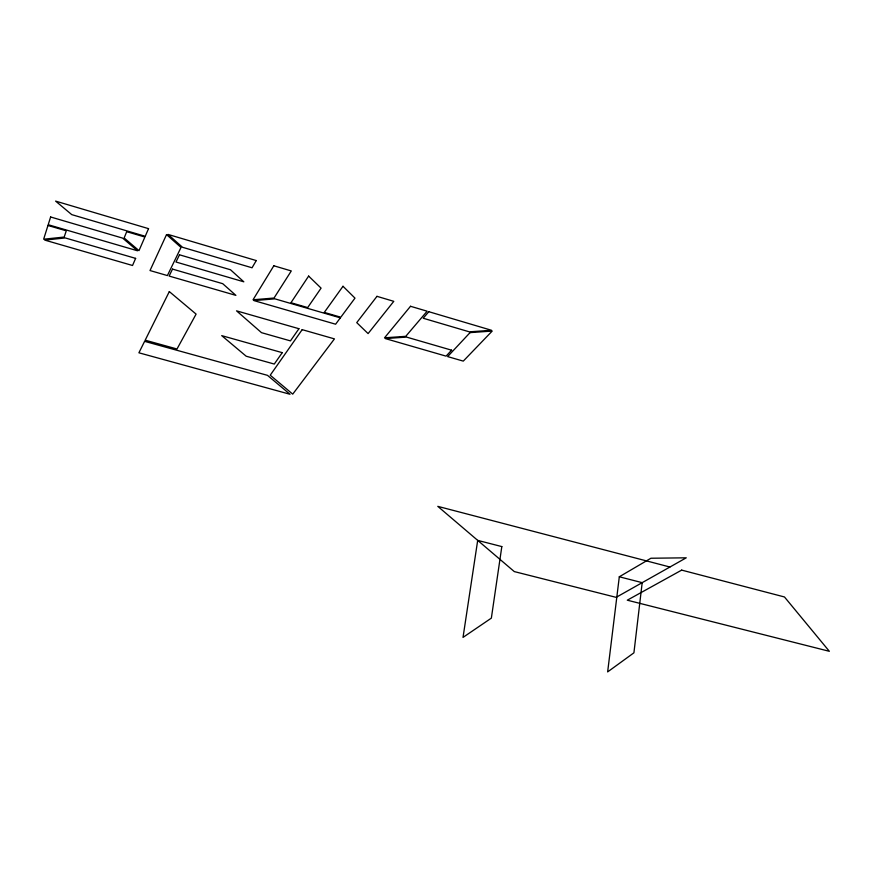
<?xml version="1.0" encoding="UTF-8"?>
<svg xmlns="http://www.w3.org/2000/svg" width="873" height="873" viewBox="0 0 873 873"><rect width="100%" height="100%" fill="white"/><g stroke="black" fill="none" stroke-linecap="round" stroke-linejoin="round"><path stroke-width="1.31" d="M619.306 576.78L607.652 671.894L633.918 652.818L642.19 582.662L619.306 576.78L650.92 558.24L686.254 557.814L616.142 597.35L514.295 571.586L437.788 506.351L669.929 567.024M501.822 546.585L491.357 618.128L463.028 637.388L477.695 540.387L501.822 546.585M47.96 225.474L43.65 239.213L64.176 237.052L66.283 230.821L47.96 225.474M50.623 216.984L48.201 224.71L137.498 250.78L122.646 238.122L50.623 216.984M126.716 231.683L124.141 237.958L138.993 250.627L144.896 237.041L126.716 231.683M135.621 258.375L132.532 265.49L44.763 240.108L65.279 237.947L135.621 258.375M148.541 228.65L145.224 236.288L71.75 214.627L55.599 201.106L148.541 228.65M166.536 234.597L150.014 270.543L167.398 275.573L181.017 247.441L166.536 234.597M172.516 269.102L169.122 276.064L235.885 295.369L222.713 283.681L172.516 269.102M179.489 254.796L175.975 262.009L243.818 281.815L230.505 269.768L179.489 254.796M144.602 341.343L138.905 352.801L290.022 394.269L267.487 375.346L144.602 341.343M169.318 291.593L145.18 340.186L177.001 348.993L196.098 314.105L169.318 291.593M256.258 260.569L252.046 267.782L182.533 247.288L168.063 234.433L256.258 260.569M273.827 265.774L253.039 299.777L274.024 298.031L291.287 270.946L273.827 265.774M308.627 276.086L290.96 302.724L307.678 307.58L321.078 288.134L308.627 276.086M282.241 352.659L274.286 364.052L246.186 356.217L221.698 335.625L282.241 352.659M298.937 328.717L290.447 340.885L261.496 332.668L236.528 310.843L298.937 328.717M302.178 329.656L270.226 375.204L292.728 394.138L334.446 338.888L302.178 329.656M343.002 286.279L324.287 312.414L340.808 317.215L354.984 298.13L343.002 286.279M340.328 317.859L335.614 324.21L253.934 300.596L274.908 298.85L340.328 317.859M376.972 296.34L356.741 322.628L368.09 333.595L393.788 301.327L376.972 296.34M410.517 306.281L384.535 337.818L405.759 336.323L427.137 311.203L410.517 306.281M428.796 311.694L423.209 318.241L469.314 331.838L491.499 330.278L428.796 311.694M451.614 350.182L446.07 356.14L385.309 338.582L406.523 337.087L451.614 350.182M470.045 332.624L447.642 356.599L463.279 361.116L492.208 331.063L470.045 332.624M681.682 570.113L627.294 600.188L829.35 651.302L784.467 596.968L681.682 570.113"/></g></svg>
